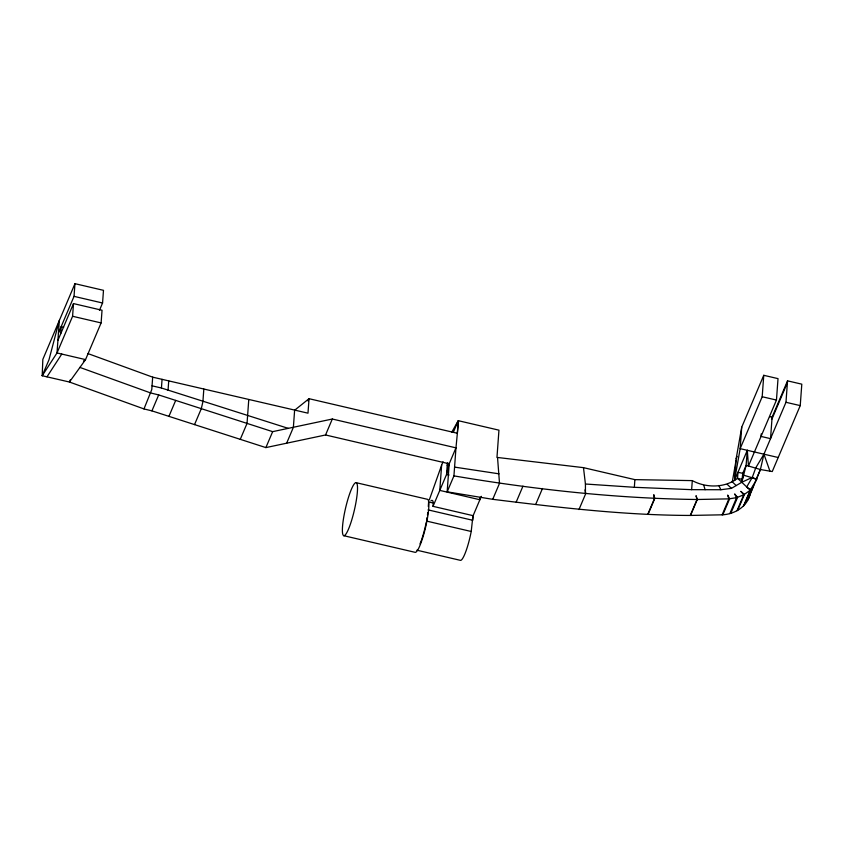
<?xml version="1.0" encoding="UTF-8"?>
<svg xmlns="http://www.w3.org/2000/svg" width="844" height="844" viewBox="0 0 844 844"><rect width="100%" height="100%" fill="white"/><g stroke="black" fill="none" stroke-linecap="round" stroke-linejoin="round"><path stroke-width="1.27" d="M472.893 516.169L471.216 531.488A24.761 4.104 -76.9 0 1 460.296 560.321L416.852 550.193M458.566 420.755L455.971 447.847L449.198 463.799L325.552 434.976L265.881 447.594L151.92 410.87L143.976 408.929L69.44 382.026L42.2 375.738L42.833 359.396L74.958 283.679L103.485 290.325L102.567 303.007L99.476 310.276M42.295 375.612L57.012 352.95L59.354 320.382L48.973 359.797L42.2 375.738M481.323 496.325L473.115 515.673L472.788 520.294L428.056 509.881M60.641 333.897L61.169 326.649L74.029 296.36L74.958 283.679M83.472 361.042L85.55 359.607L57.012 352.95L72.584 316.278L73.502 303.597L102.04 310.254L101.111 322.925L85.55 359.607L69.44 382.026L70.4 379.747M87.924 353.573L152.68 377.162L151.772 389.59L143.976 408.929M288.374 428.404L161.436 388.008L162.059 379.346M168.04 390.392L168.726 380.897M203.826 389.084L202.898 401.744L201.305 408.665L194.531 424.606M248.769 399.56L247.039 423.403L240.266 439.344M428.298 506.484L428.625 501.958L433.267 503.035L433.025 506.337L473.115 515.673M443.068 461.784L441.623 465.202L439.787 490.396L479.877 499.743L480.046 497.39M447.394 462.923L446.55 474.465L433.025 506.337M750.274 493.381C747.816 506.463 734.691 514.302 722.137 514.819L690.286 515.441C624.085 515.283 558.317 507.423 492.727 499.321L447.162 491.83L449.198 463.799M447.162 491.83L453.935 475.889L455.971 447.847L332.314 419.025L272.654 431.653L158.683 394.929L150.749 392.987L79.874 367.404M585.441 493.592L585.43 484.013L583.478 467.65L496.968 457.406L498.952 430.166L458.25 420.681L451.814 432.096M585.43 484.013L634.34 487.294L634.888 479.635L583.478 467.65M634.34 487.294L691.637 489.668L692.302 480.616L634.888 479.635M761.214 433.9L761.024 436.422L770.54 438.648L772.102 417.189L787.536 380.844L801.8 384.168L800.239 405.616L772.249 471.543L760.402 469.528L748.47 466.015L747.299 450.306L734.565 480.289L736.137 458.841L741.718 427.201L763.757 375.306L778.02 378.629L776.459 400.067L748.47 466.015L746.096 465.455L742.741 473.357L741.792 482.262L750.2 490.258L743.427 506.21M741.718 427.201L740.156 448.649L734.565 480.289M778.21 457.511L740.156 448.649L762.195 396.743L763.757 375.306M743.997 505.482L750.759 489.541L746.56 487.188L752.289 477.398L755.77 467.808L763.936 454.188L785.975 402.293L787.536 380.844M747.299 450.306L746.096 465.455L741.792 482.262L731.442 488.359L720.871 489.731L691.637 489.668M427.486 515.104L427.771 512.498M426.695 519.872L427.085 517.488M732.297 481.935L736 460.655M747.974 499.806L760.402 469.528L763.936 454.188L769.876 470.994M449.156 463.514L446.55 474.465L449.061 475.045M429.29 499.943L441.623 465.202M492.727 499.321L499.511 483.338L497.538 457.532M736.137 458.841L737.15 456.435M57.941 340.269L73.502 303.597M151.92 410.87L158.683 394.929M168.927 416.356L175.689 400.404M265.881 447.594L272.654 431.653M286.601 443.311L293.374 427.359L294.619 410.247L309.041 398.695L457.342 433.257L458.25 420.681L453.418 432.065M308.071 400.974L309.041 398.695L307.986 413.18L152.68 377.162M325.552 434.976L332.314 419.025M447.214 465.413L448.175 463.134M516.19 502.096L522.963 486.144M535.708 504.406L542.47 488.476M578.963 509.576L585.725 493.634L584.997 489.868M647.728 514.429L654.501 498.487L653.773 494.711L654.775 498.498L648.013 514.45M690.286 515.441L697.049 499.5L696.047 495.713L697.292 499.5L690.529 515.441M722.137 514.819L728.899 498.867L727.655 495.08L729.638 498.804L722.865 514.745M729.838 513.606L736.612 497.654L734.628 493.94L737.572 497.39L730.809 513.331M771.965 419.014L787.399 382.659M736.991 510.736L743.764 494.795L750.2 490.258L756.92 479.128L743.849 475.277L742.098 479.392L737.54 478.326C724.848 488.148 706.101 488.075 692.302 480.616M737.677 510.356L744.45 494.415L740.81 491.345L743.764 494.795L736.612 497.654L728.899 498.867L697.049 499.5C615.54 498.477 534.252 489.467 453.935 475.889M750.759 492.252L753.639 485.469M755.57 480.911L760.402 469.528M58.436 333.063L61.169 326.649L63.648 327.229M46.99 376.814L61.77 354.058M454.568 467.101L499.036 473.832M769.717 416.641L772.102 417.189M762.195 396.743L776.459 400.067M785.975 402.293L800.239 405.616M74.029 296.36L102.567 303.007M72.584 316.278L101.111 322.925M742.741 473.357L737.983 472.25L737.54 478.326L741.792 482.262L752.289 477.398L756.488 479.751M152.047 385.824L161.436 388.008M356.242 482.705A27.23 4.515 -76.9 0 1 350.482 523.892A27.23 4.515 -76.9 0 1 343.139 520.98A27.23 4.515 -76.9 0 1 356.242 482.705L427.581 499.332A27.23 4.515 -76.9 0 1 428.457 500.661L428.857 503.72A27.23 4.515 -76.9 0 1 423.762 534.294A27.23 4.515 -76.9 0 1 414.995 552.303L343.666 535.676M426.494 521.064L471.216 531.488M732.012 481.586L736.179 485.564M727.264 484.382L731.442 488.359M718.803 485.479L720.871 489.731M703.822 485.448L705.088 489.699M433.267 503.035L433.099 501.747A27.23 4.515 -76.9 0 0 430.904 500.872M426.252 522.299A24.761 4.104 -76.9 0 1 421.768 539.179M421.314 540.466A24.761 4.104 -76.9 0 1 419.974 543.926"/></g></svg>
